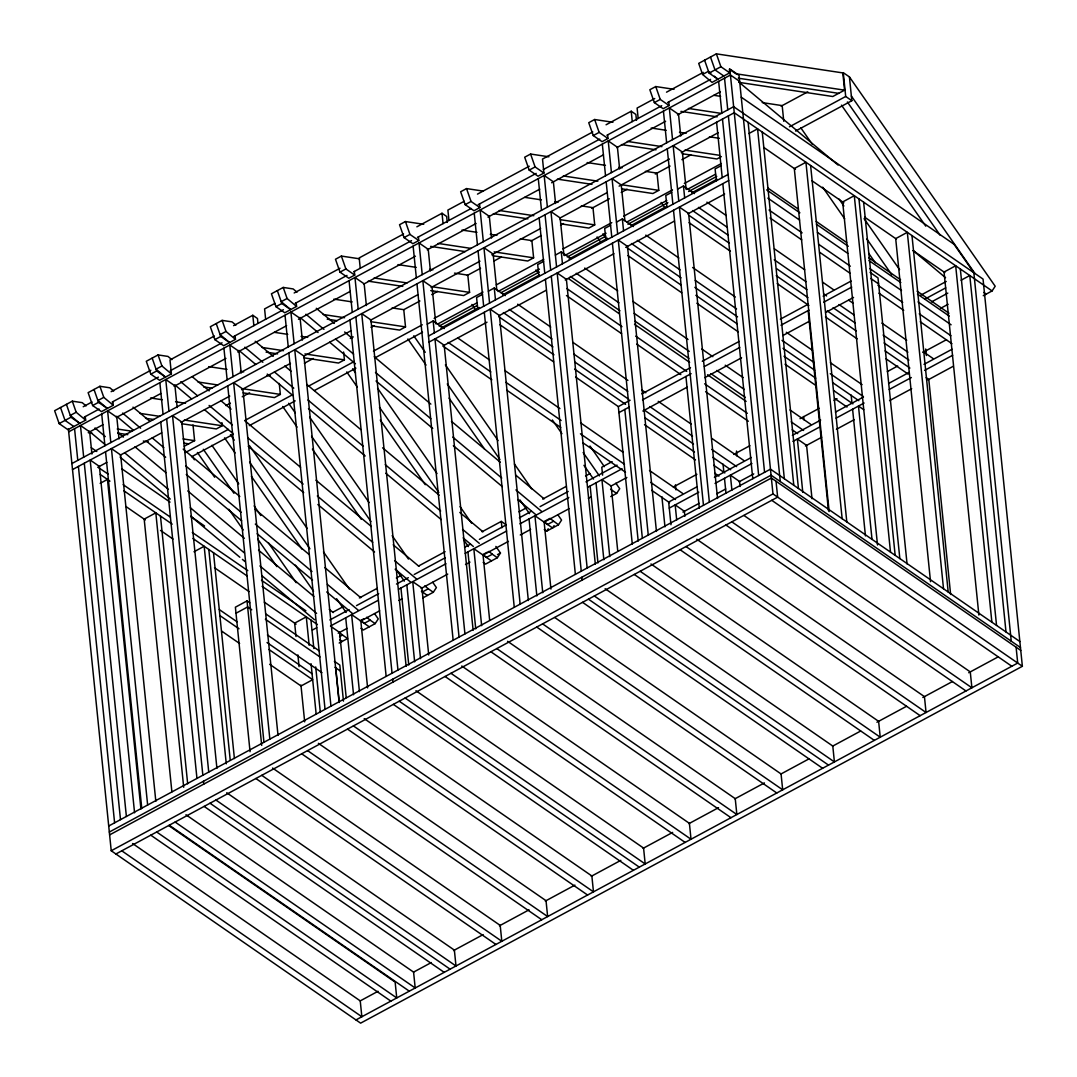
<?xml version="1.0" encoding="UTF-8"?>
<svg xmlns="http://www.w3.org/2000/svg" width="1077" height="1077" viewBox="0 0 1077 1077"><rect width="100%" height="100%" fill="white"/><g stroke="black" fill="none" stroke-linecap="round" stroke-linejoin="round"><path stroke-width="1.5" d="M360.957 628.322L363.38 629.991L375.159 623.623L378.242 618.925L374.567 613.648M423.005 597.829L433.317 592.269L436.4 587.571L432.725 582.28M483.169 562.423L485.579 564.079L497.372 557.724L500.455 553.026L495.864 546.429M544.275 529.467L546.685 531.136L548.233 528.78M554.13 525.603L552.582 527.959L534.932 515.762L542.754 592.727M546.685 531.136L558.478 524.782L561.561 520.083L557.886 514.793M610.74 496.591L616.636 493.414L619.719 488.716L615.882 483.21M983.261 295.704L992.092 290.938L995.188 286.24L849.416 76.911L843.278 72.657L845.701 96.472L851.84 100.713L795.58 131.044M86.079 405.894L82.229 402.663L72.307 401.169L54.631 410.714L59.141 423.598L67.959 429.696L85.648 420.165L85.271 416.557M113.691 391.018L109.827 387.787L99.905 386.293L88.126 392.647L92.635 405.531L101.467 411.629L113.247 405.275L112.883 401.667M171.849 359.651L167.985 356.42L158.063 354.925L146.284 361.28L150.793 374.163L159.625 380.275L171.405 373.907L169.991 359.947L214.35 336.024M235.903 325.106L232.04 321.875L222.118 320.381L210.325 326.735L214.848 339.632L223.666 345.73L235.459 339.376L235.096 335.768M296.996 292.163L293.146 288.932L283.224 287.438L271.431 293.792L275.954 306.676L284.772 312.774L296.565 306.42L296.202 302.812M359.678 258.83L341.382 256.07L335.485 259.247L339.995 272.144L348.827 278.243L354.723 275.066L354.36 271.458M423.732 224.285L405.437 221.539L399.54 224.716L404.05 237.6L412.881 243.698L418.765 240.521L418.401 236.913M483.169 191.087L466.529 188.583L460.646 191.76L465.156 204.643L473.988 210.742L479.871 207.565L479.507 203.957M548.88 156.798L530.584 154.038L524.687 157.215L529.211 170.112L538.029 176.211L543.925 173.034L542.512 159.059L592.781 131.946M612.934 122.266L594.639 119.507L588.742 122.684L593.252 135.567L602.083 141.666L607.98 138.489L607.616 134.881M674.04 89.31L655.745 86.55L649.848 89.728L654.358 102.611L663.19 108.71L669.086 105.533L668.709 101.925M716.38 53.85L698.704 63.381L702.581 74.461L712.045 82.377L729.721 72.832L729.358 69.224L735.928 73.774L844.57 90.158L842.82 72.913L716.38 53.85L720.89 66.734L729.721 72.832M83.212 406.743L92.03 401.977M111.146 391.678L150.847 370.259M233.574 325.658L252.799 315.278L257.47 318.509L257.915 322.952M274.945 303.351L264.592 308.924L265.642 319.29M294.169 292.984L340.009 268.254M403.565 233.992L359.193 257.915L360.243 268.281M416.866 226.816L442.014 213.259L446.672 216.477L447.278 222.4M464.174 201.305L447.897 210.069L448.961 220.435M477.474 194.129L529.224 166.221M606.082 124.77L631.216 111.227L635.874 114.445L636.48 120.368M654.749 98.532L637.113 108.05L638.163 118.403M666.515 92.178L703.281 72.361M85.648 420.165L76.184 412.249L70.288 415.426L79.752 423.342L70.92 417.243L66.411 404.346M113.247 405.275L103.796 397.359L97.899 400.536L107.35 408.452L98.532 402.354L94.022 389.47M171.405 373.907L161.94 366.005L156.057 369.182L165.508 377.085L156.69 370.986L152.18 358.102M235.459 339.376L225.995 331.46L220.098 334.637L229.563 342.553L220.745 336.455L216.221 323.558M296.565 306.42L287.101 298.504L281.205 301.681L290.669 309.597L281.837 303.499L277.327 290.615M702.581 74.461L708.478 71.284L710.833 73.263M59.141 423.598L70.92 417.243M92.635 405.531L98.532 402.354M150.793 374.163L156.69 370.986M214.848 339.632L220.745 336.455M275.954 306.676L281.837 303.499M339.995 272.144L345.892 268.954L354.723 275.066M404.05 237.6L409.947 234.423L418.765 240.521M465.156 204.643L471.053 201.466L479.871 207.565M529.211 170.112L535.107 166.935L543.925 173.034M593.252 135.567L599.149 132.39L607.98 138.489M654.358 102.611L660.255 99.434L669.086 105.533M704.587 60.204L709.11 73.088L720.89 66.734M84.262 417.109L99.151 409.072M112.196 402.031L158.373 377.138M170.22 370.757L222.024 342.809M233.871 336.428L283.386 309.718M295.219 303.337L346.982 275.429M353.781 271.754L411.522 240.629M417.445 237.425L471.134 208.48M478.148 204.697L536.184 173.397M543.279 169.574L599.741 139.121M606.943 135.244L661.722 105.708M667.565 102.544L710.578 79.361M68.672 431.864L730.435 75.013L739.63 81.367M88.247 432.644L103.042 424.661M116.37 417.472L160.783 393.522M174.111 386.333L225.928 358.399M237.775 352.004L286.617 325.671M298.464 319.277L350.281 291.342M363.609 284.153L415.426 256.205M427.259 249.824L476.115 223.477M487.962 217.096L539.779 189.148M551.626 182.767L603.43 154.819M616.758 147.63L665.613 121.284M677.46 114.902L720.392 91.747M71.89 463.554L733.652 106.69L983.045 279.078L1022.369 666.286L360.62 1023.15L111.227 850.763L68.376 428.848M72.509 469.585L734.258 112.722L992.092 290.938M97.994 467.162L106.879 462.37M120.207 455.181L161.658 432.833M180.896 422.453L229.751 396.107M241.598 389.726L290.453 363.38M303.781 356.191L351.156 330.639M370.394 320.273L417.768 294.721M431.096 287.532L479.952 261.186M491.799 254.805L540.641 228.459M559.892 218.079L607.266 192.527M619.113 186.146L669.45 159.006M681.283 152.611L718.305 132.659M225.941 405.571L230.384 403.175M242.231 396.794L249.622 392.795M304.401 363.259L313.286 358.466M350.294 338.515L353.256 336.913M371.026 327.327L373.988 325.739M403.592 309.772L419.882 300.995M431.715 294.6L437.639 291.409M467.256 275.443L480.571 268.254M493.899 261.065L501.303 257.08M530.907 241.113L541.273 235.526M560.525 225.147L563.473 223.545M591.61 208.386L609.367 198.801M621.214 192.42L627.137 189.215M655.26 174.057L670.069 166.073M681.916 159.679L690.801 154.886M781.108 106.192L807.75 91.828M100.188 483.344L107.458 479.427L140.939 809.083M748.852 133.548L757.575 128.836L793.789 485.269M184.288 446.215L194.6 440.655L193.012 424.984M221.889 422.628L222.199 425.765L216.315 428.942L181.744 423.732M279.253 383.439L280.357 394.411L274.473 397.588L243.187 392.876M343.617 352.031L344.411 359.866L338.515 363.043L303.956 357.833M392.122 307.914L403.767 309.678L405.517 326.91L399.621 330.1L371.646 325.873M454.507 273.127L467.822 275.133L469.572 292.379L463.675 295.556L430.746 290.588M520.218 238.838L531.863 240.602L533.613 257.834L527.73 261.011L493.158 255.801M581.324 205.895L592.969 207.646L594.719 224.891L588.836 228.068L560.848 223.841M645.379 171.351L657.024 173.101L658.774 190.346L652.877 193.523L621.604 188.812M721.348 156.596L716.932 158.979L682.36 153.769M844.57 90.158L832.777 96.513L738.957 82.364M185.419 452.528L228.364 429.373M244.641 420.595L292.015 395.044M308.305 386.266L354.198 361.522M373.436 351.142L422.292 324.796M434.139 318.402L482.994 292.055M496.322 284.88L543.697 259.328M562.934 248.949L611.79 222.602M623.637 216.221L672.492 189.875M684.326 183.48L721.348 163.529M789.441 126.803L845.701 96.472M427.259 324.137L433.156 320.959L444.182 328.579M482.469 294.371L476.586 297.548L477.798 309.449M488.366 291.18L494.262 288.003L505.288 295.623M543.575 261.415L537.692 264.592L538.89 276.493M555.369 255.061L561.265 251.883L570.904 258.547M610.578 225.281L604.682 228.459L605.893 240.359M616.475 222.104L622.358 218.927L633.384 226.547M671.685 192.339L665.788 195.516L667 207.417M677.581 189.162L683.464 185.971L694.49 193.591M720.998 165.737L715.101 168.914L716.313 180.815M191.558 456.769L233.009 434.421M249.299 425.63L295.192 400.886M314.444 390.507L355.895 368.159M375.133 357.779L422.507 332.228M437.316 324.244L477.286 302.691M498.018 291.517L539.469 269.156M564.631 255.586L606.082 233.238M626.814 222.05L666.784 200.497M687.503 189.323L715.64 174.151M439.12 326.062L477.407 305.41M500.967 292.702L539.24 272.064M567.269 256.959L605.745 236.2M627.931 224.231L667.888 202.691M688.607 191.518L716.73 176.359M440.883 328.122L479.171 307.47M502.73 294.775L539.537 274.918M569.033 259.019L607.509 238.259M631.189 225.497L666.703 206.34M691.865 192.783L717.013 179.213M428.471 336.037L728.106 174.461M429.09 342.069L728.712 180.492M442.714 346.04L486.992 322.171M498.813 315.803L546.039 290.332M565.223 279.98L613.93 253.714M625.737 247.347L674.444 221.081M687.732 213.919L724.633 194.022M193.995 551.761L204.172 546.281L226.264 763.808M249.756 602.824L247.023 600.926L235.392 607.199L250.066 751.692M575.616 377.071L618.333 406.594L630.112 400.227M641.892 393.872L690.519 367.647M702.298 361.293L739.132 341.436M780.381 319.182L808.383 304.091M823.111 296.148L851.113 281.043M235.998 613.23L247.629 606.957L251.735 609.797M618.938 412.612L629.251 407.052M642.511 399.904L691.124 373.679M704.385 366.53L739.751 347.467M781 325.214L808.989 310.122M823.73 302.179L851.719 287.074M642.875 411.024L687.072 387.195M704.748 377.664L741.582 357.793M782.831 335.553L809.352 321.256M825.561 312.505L853.563 297.414M332.739 612.301L343.092 606.714M359.355 597.95L377.112 588.379M396.336 577.999L400.765 575.616M418.495 566.058L445.111 551.707M482.065 531.769L501.29 521.403L505.948 524.634M519.006 511.844L526.397 507.859M542.673 499.095L566.327 486.333M585.538 475.967L589.981 473.584M612.14 461.629L601.787 467.216L602.595 475.145M921.091 295.017L946.239 281.46M329.845 619.989L349.096 609.609M356.5 605.624L378.7 593.642M396.471 584.071L408.318 577.676M414.228 574.485L445.326 557.724M464.564 547.345L470.487 544.154M479.373 539.362L506.015 524.997M519.343 517.808L531.19 511.413M540.075 506.634L568.198 491.462M585.969 481.877L617.054 465.116M924.981 299.056L945.714 287.882M312.397 630.032L316.759 627.676M961.061 280.222L969.785 275.524L1005.999 631.943M330.464 626.02L377.839 600.481M398.557 589.294L445.932 563.756M465.183 553.376L506.634 531.015M519.962 523.839L568.818 497.493M588.055 487.114L622.102 468.751M931.524 301.897L947.8 293.119M363.716 618.844L360.768 620.433L364.241 623.327L370.138 620.15L375.159 623.623M487.396 552.151L482.981 554.534L486.454 557.428L492.337 554.251L497.372 557.724M338.191 633.182L347.063 628.389M360.391 621.214L379.642 610.834M398.88 600.454L401.842 598.852M421.094 588.473L447.736 574.108M465.506 564.523L469.949 562.127M483.263 554.951L508.438 541.381M520.285 534.986L530.638 529.399M543.966 522.21L569.141 508.64M588.379 498.261L591.34 496.672M610.592 486.292L626.868 477.501M940.719 308.264L948.123 304.266M339.578 636.628L342.526 635.04L347.561 638.513L339.174 643.036M422.399 591.973L428.296 588.796L433.317 592.269M553.443 521.308L547.56 524.486L544.087 521.578L549.984 518.4L558.478 524.782M497.507 554.615L500.455 553.026M673.34 486.979L696.9 474.284M733.706 454.427L749.902 445.703M800.023 418.67L819.26 408.304M834.056 400.321L837.017 398.719M887.327 371.592L897.693 366.005M922.841 352.435L946.521 339.672M696.711 486.939L668.669 502.057L670.971 524.755M714.414 477.394L751.315 457.496M792.349 435.364L820.687 420.084M835.456 412.114L863.498 396.996M888.592 383.466L909.257 372.319M924.012 364.363L952.055 349.244M669.275 508.088L698.798 492.176M715.034 483.425L751.934 463.514M792.955 441.395L819.826 426.909M836.062 418.145L864.104 403.027M889.198 389.497L911.344 377.556M924.618 370.394L952.674 355.275M682.912 512.073L699.148 503.309M716.851 493.764L725.71 488.985M738.997 481.823L753.752 473.867M805.421 445.999L821.657 437.249M836.412 429.292L854.128 419.734M889.548 400.631L911.694 388.703M927.93 379.939L953.01 366.409M108.71 826.005L770.472 469.155L1019.865 641.542M109.329 832.036L771.078 475.186L1020.471 647.56M109.612 834.89L771.374 478.04L1020.767 650.427M111.227 850.763L772.976 493.912L1022.369 666.286M115.885 853.994L777.648 497.13L776.032 481.257M132.592 843.52L360.243 1000.883L378.027 991.284M185.944 814.75L413.581 972.114L431.325 962.542M453.538 950.574L483.142 934.607M499.432 925.816L529.036 909.85M545.325 901.072L574.93 885.106M591.219 876.328L620.823 860.361M643.036 848.38L672.64 832.413M688.93 823.636L718.534 807.669M734.824 798.878L764.428 782.912M780.704 774.134L808.84 758.962M832.521 746.199L860.658 731.027M876.934 722.236L906.551 706.27M922.827 697.492L952.445 681.526M968.721 672.748L998.339 656.782M355.962 1019.932L1017.711 663.069L1016.096 647.196M738.257 78.19L838.673 93.336M713.97 95.328L720.621 96.338M762.22 102.598L782.171 105.613L783.773 121.284M688.459 108.454L721.375 113.422M680.92 111.389L717.134 116.854M651.195 128.028L666.178 130.29M679.479 132.296L686.143 133.292M709.433 136.806L719.409 138.314M627.352 141.41L661.924 146.62M684.959 150.093L719.53 155.303M621.456 144.587L656.028 149.797M587.153 162.573L605.449 165.333M618.763 167.339L622.089 167.837M563.298 175.955L597.87 181.165M620.917 184.638L658.774 190.346M557.401 179.132L591.973 184.342M524.768 197.36L541.394 199.864M554.709 201.87L558.034 202.382M499.243 210.486L533.815 215.696M560.161 219.668L594.719 224.891M493.36 213.663L527.918 218.873M461.993 230.061L476.963 232.322M490.277 234.328L496.928 235.325M438.151 243.442L471.066 248.41M494.114 251.883L533.613 257.834M430.612 246.377L465.17 251.587M397.938 264.605L416.247 267.365M429.548 269.371L432.887 269.869M374.096 277.987L407.012 282.941M431.702 286.67L469.572 292.379M368.199 281.164L402.771 286.374M333.897 299.137L352.192 301.897M323.208 314.511L344.613 317.728M370.946 321.7L405.517 326.91M327.193 319.169L337.074 320.663M274.447 332.349L287.761 334.355M301.075 336.361L307.726 337.357M262.101 347.454L283.507 350.685M304.912 353.916L344.411 359.866M266.086 352.125L277.61 353.862M208.736 366.638L227.032 369.398M240.346 371.403L243.671 371.902M266.961 375.415L270.287 375.913M198.06 381.998L217.81 384.974M242.5 388.703L280.357 394.411M203.688 386.912L211.913 388.151M150.578 397.992L162.223 399.755M175.538 401.761L185.513 403.256M139.902 413.366L159.652 416.341M184.342 420.057L222.199 425.765M145.53 418.28L153.755 419.518M117.231 428.996L132.054 431.231M183.077 438.918L194.6 440.655M117.918 433.156L127.8 434.65M183.763 443.091L188.704 443.832M88.987 432.86L92.272 433.358M143.308 441.058L148.249 441.799M723.825 76.009L715.007 69.911L710.483 57.027M709.11 73.088L717.928 79.2L714.388 76.225M741.245 97.186L954.034 244.264L973.837 272.71L1011.263 641.205M983.786 292.446L986.209 294.115M763.647 147.347L795.459 169.331M812.058 180.815L843.87 202.799M864.616 217.137L896.427 239.121M913.027 250.604L944.839 272.589M767.78 187.977L798.205 209.005M816.191 221.431L846.616 242.473M868.749 257.766L900.56 279.751M917.16 291.221L948.972 313.219M766.676 189.875L799.874 212.815M816.474 224.285L848.286 246.283M869.031 260.621L900.843 282.605M917.442 294.088L949.254 316.073M767.847 198.114L799.538 220.031M817.456 232.403L847.761 253.364M869.812 268.604L901.503 290.507M918.035 301.937L951.099 324.796M870.095 272.427L877.997 277.879L907.049 563.917M870.714 278.458L878.603 283.911M769.059 210.028L802.123 232.874M818.655 244.304L850.345 266.221M877.903 285.257L902.714 302.408M919.246 313.838L950.937 335.741M770.055 217.958L801.746 239.861M819.651 252.247L849.968 273.208M878.899 293.2L903.711 310.351M920.243 321.781L951.933 343.684M706.889 202.166L726.181 215.508M774.403 248.841L804.721 269.788M822.64 282.174L833.652 289.794M848.811 300.268L852.944 303.122M881.875 323.127L906.686 340.265M923.218 351.694L932.857 358.358M698.461 207.403L727.392 227.409M774.242 259.786L805.933 281.689M823.838 294.075L826.597 295.973M838.996 304.549L854.155 315.022M883.086 335.028L907.898 352.166M692.565 210.58L728.389 235.338M776.611 268.685L806.929 289.632M833.1 307.726L855.151 322.965M884.082 342.971L908.894 360.108M926.166 377.65L928.791 379.467L950.628 594.477M689.428 215.669L729.385 243.281M776.234 275.672L807.925 297.575M827.217 310.903L856.148 330.908M885.079 350.9L909.89 368.051M689.038 222.656L730.381 251.224M777.231 283.601L808.921 305.518M825.453 316.934L857.144 338.851M886.075 358.843L908.126 374.082M645.783 235.123L678.86 257.982M692.632 267.5L735.349 297.023M786.331 332.268L812.516 350.362M830.421 362.747L862.112 384.651M637.355 240.359L680.072 269.883M695.217 280.357L736.56 308.924M782.023 340.359L813.714 362.262M830.259 373.692L863.323 396.551M631.459 243.537L681.068 277.826M694.84 287.344L737.557 316.867M783.019 348.302L814.71 370.205M832.629 382.591L858.813 400.684M863.741 409.704L858.477 406.056L872.02 539.402M626.949 247.67L680.677 284.813M695.836 295.286L737.166 323.854M784.016 356.231L815.706 378.148M833.625 390.52L852.917 403.862M627.945 255.599L681.674 292.742M696.832 303.229L738.162 331.797M785.012 364.174L815.329 385.135M834.621 398.463L847.02 407.039M584.69 268.065L617.754 290.925M632.913 301.398L688.028 339.497M701.8 349.029L712.826 356.649M725.225 365.211L743.143 377.596M789.979 409.974L810.658 424.271M576.249 273.302L618.965 302.825M634.124 313.313L689.226 351.398M716.784 370.448L744.342 389.497M791.191 421.888L803.59 430.45M570.352 276.479L619.962 310.768M635.12 321.242L688.849 358.385M710.901 373.625L745.338 397.44M792.187 429.817L797.707 433.627M568.387 278.553L619.356 313.797M634.515 324.271L689.63 362.37M707.549 374.756L746.132 401.411M566.839 288.555L621.954 326.654M635.726 336.172L686.709 371.417M704.627 383.789L747.33 413.326M566.448 295.542L621.564 333.641M636.722 344.115L680.812 374.594M705.623 391.732L748.327 421.255M517.687 304.199L550.751 327.058M572.802 342.298L627.918 380.396M641.69 389.914L645.823 392.768M658.222 401.344L691.299 424.203M711.964 438.487L743.655 460.391M509.246 309.436L551.962 338.959M574.014 354.198L627.743 391.341M649.794 406.581L692.511 436.104M711.803 449.432L736.601 466.583M503.363 312.613L552.959 346.902M575.01 362.141L628.739 399.284M643.898 409.758L693.507 444.047M712.799 457.375L730.704 469.76M771.751 500.307L1011.815 666.246M498.839 316.746L553.955 354.845M574.62 369.128L625.602 404.36M644.894 417.701L694.503 451.99M713.795 465.318L724.808 472.938M499.836 324.689L553.578 361.832M644.517 424.688L695.5 459.919M714.791 473.261L718.924 476.115M744.005 515.506L970.269 671.913L971.885 687.786L731.822 521.847M457.954 338.097L489.645 360.014M504.803 370.488L559.919 408.587M580.584 422.871L623.3 452.394M649.485 470.487L682.549 493.347M725.925 525.024L965.988 690.963M448.14 342.392L490.856 371.915M506.015 382.389L561.13 420.488M580.422 433.816L624.512 464.295M650.696 482.388L675.494 499.54M443.63 346.511L491.852 379.844M507.011 390.332L560.754 427.475M582.792 442.714L625.508 472.238M651.693 490.331L669.598 502.717M696.792 539.267L924.443 696.631L926.058 712.489L685.995 546.551M610.605 489.254L616.636 493.414M680.099 549.741L920.162 715.667M650.966 563.985L878.617 721.334L880.232 737.207L640.155 571.268M634.272 574.445L874.336 740.384M605.139 588.702L832.79 746.051L834.406 761.924L594.329 595.985M588.446 599.162L828.509 765.101M582.549 602.339L822.613 768.278M491.475 560.902L473.826 548.705L481.648 625.683M554.79 617.538L781.067 773.946L782.683 789.818L542.606 623.879M536.723 627.056L776.786 792.995M507.59 641.3L735.241 798.663L736.856 814.522L496.78 648.583M421.403 591.273L427.421 595.446M490.883 651.76L730.96 817.699M461.764 666.017L689.415 823.366L691.017 839.239L450.953 673.3M445.057 676.477L685.134 842.416M369.263 626.814L351.627 614.617L359.435 691.582M73.855 426.519L65.037 420.42L60.514 407.537M91.276 447.682L96.795 451.505M121.674 468.697L170.031 502.124M190.764 516.448L204.576 526.007M331.689 626.976L339.578 632.428L346.215 697.694M98.263 467.458L108.104 474.068M123.155 484.677L170.341 517.095M192.312 532.482L247.791 570.635M261.469 580.274L305.895 610.794M415.937 690.734L643.575 848.084L645.19 863.956L405.127 698.017M339.713 639.778L342.123 641.448M100.255 474.445L109.935 481.15M123.774 490.708L172.185 524.162M192.931 538.5L246.875 575.791M262.088 586.305L317.405 624.552M125.969 506.54L145.341 519.922M160.554 530.436L172.993 539.038M214.498 567.727L249.07 591.623M264.282 602.137L296.094 624.135M399.23 701.194L639.294 867.133M266.127 614.132L319.344 650.925M334.355 661.291L339.807 665.061L343.469 701.127M393.334 704.371L633.411 870.31M265.373 619.221L319.95 656.957M334.96 667.323L340.426 671.092M267.392 634.932L321.969 672.654M219.264 609.542L237.007 621.792M267.029 642.552L312.061 673.677M219.883 615.573L238.986 628.766M269.008 649.525L312.667 679.708L301.035 685.982L269.654 664.28M364.214 718.615L591.865 875.978L593.467 891.85L353.404 725.911M221.902 631.27L239.632 643.534M347.508 729.089L587.584 895.027M318.388 743.332L546.026 900.682L547.641 916.554L307.578 750.615M301.681 753.792L541.744 919.731M272.548 768.049L500.199 925.399L501.815 941.271L261.751 775.332M255.855 778.509L495.918 944.448M226.722 792.753L454.373 950.116L455.988 965.988L215.925 800.049M210.028 803.227L450.092 969.165M204.132 806.404L444.195 972.343M175.134 822.047L415.197 987.972L413.581 972.114M169.237 825.224L409.3 991.163M168.86 825.655L395.138 982.062L396.74 997.935L156.677 831.996M150.78 835.173L390.857 1001.112M121.782 850.817L361.845 1016.742L360.243 1000.883M738.97 82.162L838.054 165.05M913.363 250.766L945.566 277.718M316.301 308.305L334.328 323.383M344.613 331.985L352.341 338.447M374.217 356.743L430.84 404.117M451.438 421.336L500.334 462.248M515.775 475.159L544.087 498.839M305.922 314.242L323.948 329.333M335.553 339.026L353.579 354.118M375.483 372.44L430.881 418.778M452.784 437.1L501.747 478.053M515.923 489.914L541.691 511.467M300.025 317.419L318.065 332.51M329.656 342.217L355.423 363.77M376.035 381.002L432.725 428.431M453.336 445.676L502.299 486.616M517.754 499.553L535.794 514.644M255.195 341.261L273.221 356.325M284.799 366.018L291.234 371.403M306.676 384.314L360.728 429.535M382.604 447.83L439.228 495.191M459.825 512.423L482.981 531.796M244.816 347.198L262.855 362.289M274.447 371.982L293.765 388.151M307.941 399.998L363.339 446.349M385.243 464.672L440.641 511.01M462.545 529.332L479.292 543.333M488.877 551.357L492.337 554.251M238.919 350.375L255.666 364.389M267.258 374.082L293.025 395.636M308.493 408.573L365.184 455.988M385.795 473.234L441.193 519.572M463.097 537.894L473.395 546.51M192.433 376.869L209.167 390.87M220.745 400.563L231.043 409.166M245.206 421.013L300.537 467.297M315.978 480.221L371.323 526.505M393.199 544.8L418.94 566.34M180.761 381.743L197.508 395.744M209.1 405.45L232.295 424.85M247.75 437.774L303.149 484.112M317.325 495.972L372.723 542.31M394.626 560.632L416.53 578.955M424.823 585.888L428.296 588.796M174.864 384.92L191.612 398.921M204.495 409.704L232.847 433.412M248.302 446.349L303.701 492.687M317.877 504.534L374.567 551.962M395.178 569.194L410.633 582.132M132.996 407.16L149.73 421.161M183.184 449.149L239.808 496.51M255.249 509.421L309.301 554.642M324.742 567.552L360.782 597.695M122.603 413.097L140.643 428.188M152.234 437.881L163.825 447.588M185.729 465.91L241.127 512.248M255.303 524.095L311.993 571.524M327.448 584.448L358.372 610.322M366.665 617.256L370.138 620.15M116.706 416.274L133.454 430.288M146.337 441.058L165.67 457.227M186.281 474.472L241.679 520.81M257.147 533.748L312.545 580.086M326.708 591.946L352.475 613.5M118.255 432.806L123.411 437.114M134.988 446.807L165.871 472.641M187.748 490.937L244.371 538.312M258.534 550.145L313.865 596.443M329.306 609.353L333.17 612.584M94.991 427.986L105.304 436.602M124.636 452.771L168.429 489.416M190.333 507.738L244.452 552.999M259.907 565.937L316.598 613.351M339.067 632.145L342.526 635.04M89.108 431.163L104.563 444.101M120.032 457.025L170.274 499.055M190.885 516.3L239.848 557.253M242.419 559.407L244.991 561.561M261.738 575.576L314.565 619.76M851.368 96.041L974.887 273.437M847.384 101.978L940.261 235.365M841.487 105.156L925.749 226.157M800.776 127.759L812.287 144.291M864.077 218.658L899.551 269.613M839.091 199.124L843.883 206.003M866.864 239L891.756 274.756M822.666 187.183L844.691 218.806M868.627 253.189L875.332 262.815M661.13 202.422L663.997 206.542M602.972 233.776L605.839 237.909M597.075 236.953L599.943 241.086M535.969 269.91L537.881 272.656M589.994 446.026L604.372 466.678M583.142 452.528L599.418 475.913M471.914 304.454L474.795 308.574M552.353 419.963L561.925 433.708M583.949 465.331L593.521 479.09M445.38 364.874L498.126 440.628M514.429 464.039L531.688 488.823M413.756 335.809L425.253 352.314M447.278 383.937L499.943 459.569M407.873 338.986L426.061 365.116M449.042 398.113L484.475 449.001M519.895 499.876L529.467 513.621M377.569 388.191L437.02 473.57M460.041 506.621L471.551 523.153M352.664 368.765L355.531 372.884M379.467 407.268L438.837 492.526M346.767 371.942L357.295 387.06M380.275 420.07L425.28 484.704M463.581 539.698L468.374 546.577M309.678 417.216L369.142 502.609M392.149 535.659L408.452 559.071M288.609 403.296L295.313 412.922M311.59 436.306L370.959 521.564M282.712 406.473L297.077 427.111M312.397 449.109L361.226 519.235M396.659 570.123L404.319 581.122M249.608 445.824L307.147 528.457M323.45 551.868L349.338 589.052M230.451 434.664L234.274 440.17M249.595 462.168L309.92 548.799M224.555 437.841L235.082 452.973M251.372 476.344L302.112 549.23M336.589 598.731L346.161 612.476M211.913 445.313L238.771 483.869M254.118 505.907L260.822 515.546M295.354 565.129L313.569 591.3M203.311 449.297L233.951 493.306M268.415 542.808L296.188 582.684M197.414 452.475L214.646 477.232M257.74 539.106L276.883 566.61M192.487 457.025L194.399 459.785M228.862 509.286L243.227 529.911M655.745 86.55L660.255 99.434M594.639 119.507L599.149 132.39M530.584 154.038L535.107 166.935M466.529 188.583L471.053 201.466M405.437 221.539L409.947 234.423M341.382 256.07L345.892 268.954M283.224 287.438L287.101 298.504M222.118 320.381L225.995 331.46M158.063 354.925L161.94 366.005M99.905 386.293L103.796 397.359M72.307 401.169L76.184 412.249M960.334 268.994L996.548 625.414M991.877 622.196L955.676 265.763L944.044 272.037L978.885 615.075M925.695 349.015L926.355 355.531M911.977 235.567L948.191 591.987M943.519 588.769L907.319 232.336L895.687 238.609L930.528 581.647M863.619 202.139L899.833 558.573M849.416 76.911L851.84 100.713M858.961 198.908L895.162 555.342M890.504 552.124L854.29 195.691L842.658 201.964L877.513 545.002M851.153 395.071L851.974 403.215M852.594 409.247L865.45 535.915M810.604 165.495L846.805 521.914M842.147 518.697L805.933 162.264L794.301 168.537L829.155 511.575M808.14 310.58L828.455 510.592M803.657 416.543L803.981 419.801M812.004 498.705L806.579 445.38L797.384 439.012L802.796 492.351M762.247 132.067L798.447 488.487M748.125 122.307L784.339 478.74M780.287 481.54L739.024 75.336L729.816 68.982L772.976 493.912M724.538 78.19L727.756 109.867M728.375 115.899L764.576 472.332M718.642 81.367L721.859 113.045M722.479 119.076L758.679 475.509M716.582 122.253L722.209 177.638M722.815 183.669L752.783 478.686M736.493 451.034L736.991 455.921M740.087 486.508L739.589 481.5L730.381 475.145L731.902 490.143M723.044 464.147L723.879 472.291M724.484 478.323L726.006 493.32M680.731 135.998L678.537 114.324L669.329 107.956L672.546 139.647M686.17 189.498L682.36 152.032L673.152 145.678L678.779 201.062M717.551 498.463L688.607 213.448L679.399 207.094L709.366 502.097M683.464 185.971L684.676 197.885M663.432 111.133L666.65 142.824M667.269 148.855L672.896 204.24M673.502 210.271L703.469 505.275M685.928 376.479L699.31 508.156M684.878 516.273L684.38 511.279L675.171 504.911L676.693 519.922M675.467 484.838L675.979 489.86M631.216 111.227L632.266 121.58M661.897 496.712L664.967 526.828M619.625 168.954L617.431 147.28L608.222 140.912L611.44 172.589M624.902 220.825L621.254 184.988L612.059 178.62L617.673 234.005M656.445 531.419L627.501 246.404L618.292 240.036L648.26 535.054M622.358 218.927L623.57 230.828M602.326 144.089L605.543 175.766M606.163 181.798L611.79 237.182M612.396 243.214L642.363 538.231M624.822 409.435L638.203 541.112M618.319 406.581L632.307 544.289M617.767 551.249L611.144 485.996L601.935 479.628L609.757 556.607M596.039 482.806L603.86 559.784M590.142 485.983L597.964 562.961M563.958 255.411L560.148 217.944L550.953 211.577L556.58 266.961M595.339 564.361L566.394 279.347L557.186 272.993L587.153 567.996M561.265 251.883L562.463 263.784M555.584 203.486L553.376 181.811L544.168 175.457L547.385 207.134M545.056 214.754L550.684 270.139M551.289 276.17L581.257 571.187M581.876 577.218L582.159 580.072M538.285 178.634L541.502 210.311M539.16 217.931L544.787 273.316M545.406 279.347L575.374 574.364M544.141 522.116L550.939 589.052M529.036 518.939L536.858 595.918M491.529 238.03L489.321 216.356L480.127 209.988L483.344 241.679M496.793 289.901L493.158 254.064L483.95 247.71L489.577 303.095M528.349 600.495L499.391 315.48L490.197 309.126L520.151 604.13M494.262 288.003L495.474 299.904M474.23 213.165L477.448 244.856M478.053 250.887L483.681 306.272M484.3 312.303L514.267 607.307M501.29 521.403L501.936 527.757M483.034 555.072L489.672 620.339M442.014 213.259L443.064 223.612M467.943 551.882L475.751 628.86M473.14 630.274L444.182 345.259L434.973 338.892L464.941 633.909M430.423 270.987L428.229 249.312L419.02 242.944L422.238 274.622M435.795 323.827L432.052 287.02L422.844 280.653L459.058 637.086M433.156 320.959L434.368 332.86M413.124 246.121L416.341 277.799M416.961 283.83L453.161 640.263M428.727 654.964L421.928 588.029L412.733 581.661L420.542 658.639M406.837 584.838L414.658 661.817M400.94 588.015L408.762 664.994M406.137 666.353L370.946 319.963L361.737 313.609L397.952 670.029M366.368 305.518L364.174 283.843L354.966 277.489L358.183 309.166M355.854 316.786L392.055 673.206M392.661 679.237L392.957 682.104M349.069 280.666L352.287 312.343M349.958 319.963L386.158 676.396M360.822 620.971L367.62 687.907M345.73 617.794L353.552 694.759M335.755 667.875L339.147 701.235M302.327 340.063L300.12 318.388L290.911 312.02L294.129 343.711M339.134 702.487L303.956 356.097L294.748 349.742L330.949 706.162M285.028 315.198L288.246 346.888M288.851 352.919L325.052 709.339M310.943 620.083L313.838 648.529M315.709 666.932L320.3 712.126M309.18 645.311L306.285 616.865L294.654 623.139L296.013 636.52M311.051 663.715L316.14 713.916M297.885 654.924L299.069 666.636M300.941 685.053L304.683 721.859M252.799 315.278L253.862 325.644M241.221 373.019L239.013 351.331L229.805 344.977L233.036 376.654M278.028 735.443L242.85 389.053L233.642 382.685L269.842 739.118M223.922 348.154L227.139 379.831M227.745 385.862L263.959 742.295M247.023 600.926L261.698 745.419M213.502 552.73L234.409 758.545M208.83 549.499L230.249 760.349M216.921 768.386L181.744 421.996L172.535 415.641L208.736 772.061M177.166 407.55L174.959 385.876L165.764 379.521L168.981 411.199M166.639 418.818L202.853 775.238M203.459 781.269L203.755 784.137M159.867 382.698L163.085 414.376M160.756 421.996L196.956 778.415M160.473 516.071L187.681 783.814M183.696 787.287L155.815 512.854L144.183 519.127L171.889 791.878M119.008 438.918L116.814 417.243L107.606 410.875L110.823 442.553M155.828 801.342L120.637 454.952L111.429 448.584L147.643 805.017M101.709 414.053L104.927 445.73M105.546 451.761L141.747 808.194M134.571 812.798L99.394 466.408L90.185 460.041L126.386 816.474M91.922 454.036L89.674 431.877L80.465 425.509L83.683 457.2M84.289 463.231L120.503 819.651M74.569 428.686L77.786 460.377M78.406 466.408L114.606 822.828"/></g></svg>
